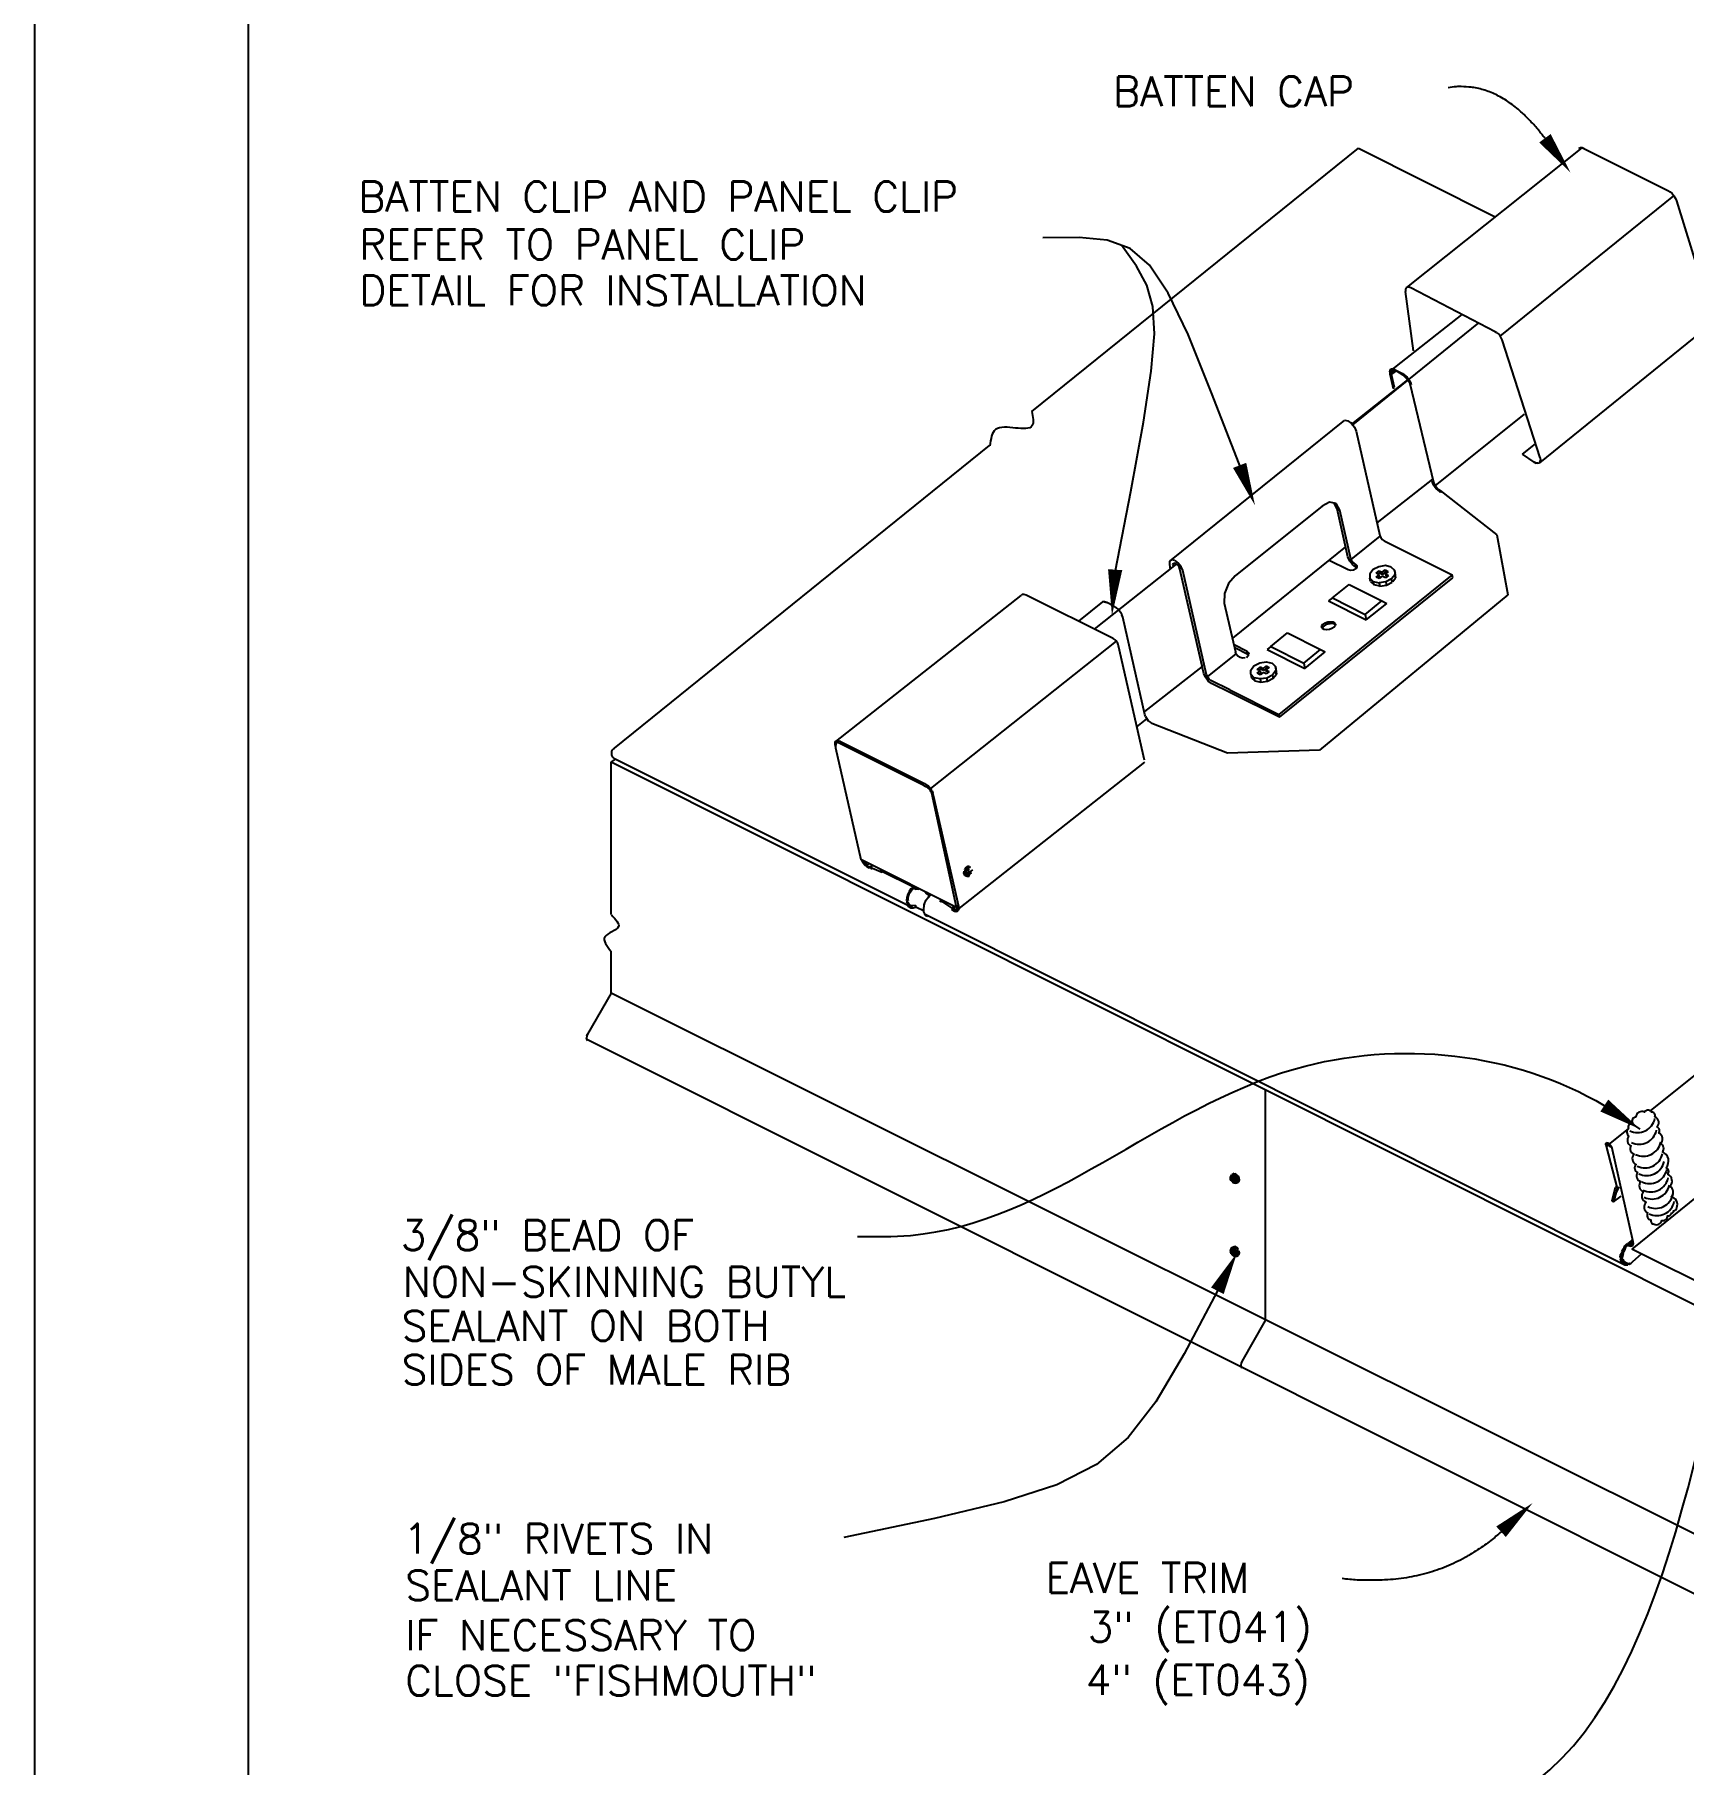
# Model space of a CAD drawing. Extents: x 100.6 to 109.1, y -14.4 to -3.4.
# Drawn here: x 100.551 to 104.894, y -11.983 to -7.43 of the extents above; entities that cross this region are included whole.
import ezdxf

# ---------------------------------------------------------------- set-up
doc = ezdxf.new("R2010")
doc.units = 0
doc.header["$LTSCALE"] = 0.5
doc.header["$MEASUREMENT"] = 0
for name, color, linetype in [('BORDER', 9, 'CONTINUOUS'), ('DIM', 4, 'CONTINUOUS'), ('DWG', 2, 'CONTINUOUS'), ('PEN2', 7, 'CONTINUOUS')]:
    doc.layers.add(name, color=color, linetype=linetype)
doc.styles.get("Standard").update_dxf_attribs({"font": 'romans.shx'})

msp = doc.modelspace()

# ---------------------------------------------------------------- linework, layer by layer
at = {"layer": 'BORDER'}
for p, q in [((100.5513, -3.4086), (100.5513, -14.4086)), ((101.1138, -3.8461), (101.1138, -13.9711))]:
    msp.add_line(p, q, dxfattribs=at)
at = {"layer": 'DIM', "color": 5}
for points, format in [([(104.5294, -7.7025, 0.012316), (104.5112, -7.6791, 0.021467), (104.4999, -7.6664, 0.002191), (104.4745, -7.6403, 0.012304), (104.4698, -7.6358, 0.015498), (104.4553, -7.6232, 0.0145), (104.439, -7.6108, 0.017759), (104.424, -7.6008, 0.01684), (104.4075, -7.5914, 0.019707), (104.3919, -7.5839, 0.019016), (104.3753, -7.5775, 0.020896), (104.3591, -7.5727, 0.020572), (104.3424, -7.5692, 0.020968), (104.3352, -7.5683, 0.005694), (104.3088, -7.5665, 0.035276), (104.296, -7.5667, 0.020692), (104.2745, -7.5694)], "xyb"), ([(104.5967, -7.7926, 0, 0.0375, 0), (104.5294, -7.7025, 0.0375, 0.0375, 0)], "xyseb"), ([(103.7656, -8.6686, 0, 0.0375, 0), (103.7253, -8.5636, 0.0375, 0.0375, 0)], "xyseb"), ([(103.3889, -8.9597, 0, 0.0375, 0), (103.3974, -8.8382, 0.0375, 0.0375, 0)], "xyseb"), ([(104.7797, -10.3109, 0, 0.0375, 0), (104.6858, -10.2489, 0.0375, 0.0375, 0)], "xyseb"), ([(103.7184, -10.6367, 0, 0.0375, 0), (103.6666, -10.7366, 0.0375, 0.0375, 0)], "xyseb"), ([(104.497, -11.2952, 0, 0.0375, 0), (104.4138, -11.3709, 0.0375, 0.0375, 0)], "xyseb"), ([(104.4138, -11.3709, -0.01402), (104.3868, -11.3942, -0.024948), (104.3706, -11.4062, -0.002784), (104.3325, -11.4311, -0.014114), (104.3248, -11.4358, -0.014531), (104.301, -11.4484, -0.014488), (104.2764, -11.4597, -0.014349), (104.2511, -11.4696, -0.014475), (104.2255, -11.478, -0.013802), (104.1986, -11.4851, -0.014079), (104.1719, -11.4906, -0.012967), (104.1435, -11.4948, -0.013363), (104.1157, -11.4975, -0.011951), (104.1071, -11.4979, -0.002048), (104.0569, -11.4988, -0.021234), (104.0348, -11.4981, -0.011905), (103.9956, -11.4944)], "xyb")]:
    msp.add_lwpolyline(points, format=format, dxfattribs=at)
for points in [[(103.7298, -8.5758), (103.6516, -8.3723), (103.5893, -8.2195), (103.5368, -8.1101), (103.488, -8.037), (103.4367, -7.9931), (103.3768, -7.9711), (103.3023, -7.964), (103.2069, -7.9645)], [(103.3926, -8.8719), (103.4387, -8.6323), (103.472, -8.4502), (103.4925, -8.3153), (103.5007, -8.2171), (103.4967, -8.1453), (103.4808, -8.0894), (103.4533, -8.0391), (103.4144, -7.9838)], [(103.6666, -10.7366), (103.5794, -10.9022), (103.505, -11.0285), (103.4319, -11.1231), (103.3486, -11.1935), (103.2435, -11.2474), (103.1052, -11.2924), (102.922, -11.3361), (102.6825, -11.3862)]]:
    msp.add_lwpolyline(points, dxfattribs=at)
for points in [[(102.719, -10.5937), (102.8582, -10.5906), (103.8724, -10.1519), (104.6858, -10.2489), (104.7797, -10.3109)], [(104.0918, -12.1326), (104.2245, -12.1326), (105.0203, -10.766)]]:
    msp.add_spline(points, degree=3, dxfattribs=at)
at = {"layer": 'DWG'}
for p, q in [((103.1782, -8.4219), (104.0384, -7.7287)), ((104.0384, -7.7287), (104.3968, -7.9084)), ((104.1655, -8.0956), (104.6272, -7.7275)), ((104.6317, -7.7293), (104.8531, -7.84)), ((104.4113, -8.2234), (104.8693, -7.8544)), ((104.8531, -7.84), (104.8594, -7.8436)), ((104.8594, -7.8436), (104.8648, -7.8481)), ((104.8648, -7.8481), (104.8693, -7.8544)), ((104.8693, -7.8544), (104.8729, -7.8607)), ((104.8729, -7.8607), (104.8756, -7.867)), ((104.8729, -7.8607), (104.8756, -7.867)), ((104.8756, -7.867), (104.9719, -8.1766)), ((104.1637, -8.0965), (104.1619, -8.1001)), ((104.1619, -8.1001), (104.1619, -8.1055)), ((104.1835, -8.2621), (104.1619, -8.1055)), ((104.1673, -8.0947), (104.1637, -8.0965)), ((104.1709, -8.0947), (104.1673, -8.0947)), ((104.1763, -8.0965), (104.1709, -8.0947)), ((104.3986, -8.2117), (104.1763, -8.0965)), ((104.3545, -8.1888), (104.0226, -8.457)), ((104.3109, -8.1662), (104.1207, -8.3158)), ((104.9728, -8.1865), (104.5147, -8.5573)), ((104.4031, -8.2144), (104.3986, -8.2117)), ((104.4031, -8.2144), (104.4076, -8.218)), ((104.4112, -8.2225), (104.4076, -8.218)), ((104.4166, -8.2333), (104.4112, -8.2225)), ((104.5165, -8.5438), (104.4166, -8.2333)), ((104.1277, -8.3107), (104.1205, -8.317)), ((104.1205, -8.317), (104.1214, -8.3125)), ((104.1205, -8.3224), (104.134, -8.3125)), ((104.1214, -8.3125), (104.1205, -8.317)), ((104.1205, -8.317), (104.1205, -8.3224)), ((104.1205, -8.3224), (104.1295, -8.3611)), ((104.1214, -8.3125), (104.1241, -8.3107)), ((104.125, -8.3107), (104.1214, -8.3125)), ((104.1313, -8.3125), (104.1241, -8.3197)), ((104.1241, -8.3197), (104.1277, -8.3143)), ((104.1241, -8.3197), (104.125, -8.317)), ((104.125, -8.317), (104.1241, -8.3197)), ((104.125, -8.3242), (104.1241, -8.3197)), ((104.1295, -8.3098), (104.125, -8.3107)), ((104.125, -8.317), (104.1277, -8.3143)), ((104.125, -8.3242), (104.1349, -8.317)), ((104.1331, -8.3584), (104.125, -8.3242)), ((104.1295, -8.3098), (104.1277, -8.3143)), ((104.1277, -8.3143), (104.1277, -8.3107)), ((104.1277, -8.3143), (104.1349, -8.3125)), ((104.1313, -8.3143), (104.1277, -8.3143)), ((104.1277, -8.3143), (104.1376, -8.3152)), ((104.1556, -8.326), (104.1295, -8.3098)), ((104.134, -8.3125), (104.1313, -8.3125)), ((104.1358, -8.3161), (104.1313, -8.3143)), ((104.1349, -8.3125), (104.1547, -8.3215)), ((104.1376, -8.3152), (104.1358, -8.3161)), ((104.1547, -8.3215), (104.1664, -8.3314)), ((104.1727, -8.3431), (104.1556, -8.326)), ((104.1601, -8.3287), (104.1556, -8.326)), ((104.1601, -8.3287), (104.1601, -8.326)), ((104.1646, -8.3332), (104.1601, -8.3287)), ((104.1718, -8.344), (104.1646, -8.3332)), ((104.1664, -8.3314), (104.1754, -8.344)), ((104.0209, -8.4551), (104.1679, -8.3382)), ((104.1295, -8.3611), (104.1331, -8.3584)), ((104.17, -8.3377), (104.1682, -8.3386)), ((104.1682, -8.3386), (104.1718, -8.344)), ((104.1709, -8.3377), (104.17, -8.3377)), ((104.1718, -8.344), (104.1736, -8.3485)), ((104.1754, -8.344), (104.1727, -8.3431)), ((104.1736, -8.3485), (104.1754, -8.3476)), ((104.1736, -8.3485), (104.2357, -8.6077)), ((104.1754, -8.344), (104.1772, -8.3503)), ((103.5418, -8.8156), (104.0028, -8.4443)), ((104.0026, -8.4448), (104.0107, -8.4466)), ((104.0107, -8.4466), (104.0197, -8.4538)), ((104.0215, -8.4538), (104.0188, -8.4511)), ((104.0197, -8.4538), (104.0278, -8.4628)), ((104.0278, -8.4628), (104.0323, -8.4736)), ((104.2402, -8.6176), (104.476, -8.4286)), ((102.0789, -9.3078), (103.0669, -8.5116)), ((104.0323, -8.4736), (104.0944, -8.7481)), ((104.4706, -8.5339), (104.5046, -8.5068)), ((104.5012, -8.5555), (104.4706, -8.5339)), ((104.5066, -8.5582), (104.5012, -8.5555)), ((104.5012, -8.5555), (104.5066, -8.5582)), ((104.5111, -8.5582), (104.5066, -8.5582)), ((104.5111, -8.5582), (104.5147, -8.5573)), ((104.5147, -8.5573), (104.5165, -8.5537)), ((104.5165, -8.5438), (104.5174, -8.5492)), ((104.5165, -8.5537), (104.5174, -8.5492)), ((104.0872, -8.7148), (104.2339, -8.6003)), ((104.2321, -8.605), (104.2339, -8.6122)), ((104.2339, -8.6122), (104.2321, -8.605)), ((104.2321, -8.605), (104.2357, -8.6113)), ((104.2357, -8.6113), (104.2339, -8.6122)), ((104.2339, -8.6122), (104.2429, -8.6248)), ((104.2357, -8.6077), (104.2375, -8.6122)), ((104.2375, -8.6122), (104.2402, -8.6176)), ((104.2393, -8.6176), (104.2384, -8.6185)), ((104.2402, -8.6176), (104.2393, -8.6176)), ((104.2447, -8.623), (104.2402, -8.6176)), ((104.2429, -8.6248), (104.2447, -8.623)), ((104.2492, -8.6302), (104.2429, -8.6248)), ((104.2429, -8.6248), (104.2555, -8.6338)), ((104.2447, -8.623), (104.2492, -8.6275)), ((104.2492, -8.6275), (104.2537, -8.6302)), ((104.2546, -8.6347), (104.2492, -8.6302)), ((104.2537, -8.6302), (104.4031, -8.7463)), ((104.2555, -8.6338), (104.2546, -8.6347)), ((103.9423, -8.6707), (103.7137, -8.8543)), ((103.9621, -8.6608), (103.9423, -8.6707)), ((103.9792, -8.6644), (103.9621, -8.6608)), ((103.9819, -8.6779), (103.9741, -8.6633)), ((103.9891, -8.6815), (103.9792, -8.6644)), ((103.9819, -8.6779), (103.9891, -8.6815)), ((104.0107, -8.8048), (103.9819, -8.6779)), ((104.0179, -8.8093), (103.9891, -8.6815)), ((103.7074, -9.0181), (104.0047, -8.7785)), ((104.0188, -8.8111), (104.0953, -8.7499)), ((104.0944, -8.7481), (104.0971, -8.7535)), ((104.0971, -8.7535), (104.1007, -8.7589)), ((104.1007, -8.7589), (104.1061, -8.7625)), ((104.1061, -8.7625), (104.2852, -8.8516)), ((104.4031, -8.7463), (104.4314, -8.9047)), ((103.3434, -8.9951), (103.5593, -8.8237)), ((103.5472, -8.812), (103.5418, -8.8156)), ((103.5418, -8.821), (103.5418, -8.8156)), ((103.5427, -8.8345), (103.5418, -8.821)), ((103.5544, -8.8138), (103.5472, -8.812)), ((103.549, -8.8255), (103.5499, -8.8228)), ((103.5499, -8.8228), (103.549, -8.8255)), ((103.549, -8.8255), (103.5499, -8.8291)), ((103.5499, -8.8228), (103.5526, -8.821)), ((103.5571, -8.8219), (103.5526, -8.821)), ((103.5544, -8.8138), (103.5634, -8.821)), ((103.5616, -8.8255), (103.5571, -8.8219)), ((103.5661, -8.8309), (103.5616, -8.8255)), ((103.5715, -8.8309), (103.5634, -8.821)), ((103.5679, -8.8372), (103.5661, -8.8309)), ((103.576, -8.8408), (103.5715, -8.8309)), ((104.0116, -8.839), (103.9611, -8.8137)), ((104.0152, -8.8156), (104.0107, -8.8048)), ((104.0152, -8.8156), (104.0206, -8.8147)), ((104.0224, -8.8246), (104.0152, -8.8156)), ((104.0206, -8.8147), (104.0179, -8.8093)), ((104.0206, -8.8147), (104.0251, -8.8201)), ((104.0314, -8.8318), (104.0224, -8.8246)), ((104.0251, -8.8201), (104.0296, -8.8237)), ((104.0296, -8.8237), (104.0305, -8.8237)), ((104.0323, -8.8318), (104.0305, -8.8237)), ((104.0305, -8.8237), (104.0341, -8.8273)), ((104.0305, -8.8237), (104.0341, -8.8273)), ((104.0341, -8.8318), (104.0314, -8.8363)), ((104.0314, -8.8318), (104.0314, -8.8318)), ((104.0323, -8.8318), (104.0314, -8.8318)), ((104.0323, -8.8318), (104.0323, -8.8318)), ((104.0341, -8.8273), (104.0341, -8.8318)), ((106.604, -8.8161), (104.807, -10.2629)), ((103.6264, -9.0919), (103.5679, -8.8372)), ((103.6381, -9.1153), (103.576, -8.8408)), ((103.6957, -8.875), (103.6858, -8.9011)), ((103.7137, -8.8543), (103.6957, -8.875)), ((104.2852, -8.8516), (103.8289, -9.2197)), ((103.8307, -9.2269), (104.287, -8.8597)), ((103.9695, -8.9124), (104.0134, -8.8769)), ((104.0179, -8.8408), (104.0116, -8.839)), ((104.0134, -8.8769), (104.1001, -8.9205)), ((104.0251, -8.8399), (104.0179, -8.8408)), ((104.0314, -8.8363), (104.0251, -8.8399)), ((104.287, -8.8597), (104.2852, -8.8516)), ((102.6615, -9.2904), (103.1496, -8.9059)), ((103.1523, -8.9032), (103.1496, -8.9059)), ((103.1568, -8.9032), (103.1523, -8.9032)), ((103.1631, -8.905), (103.1568, -8.9032)), ((103.1631, -8.905), (103.1568, -8.9032)), ((103.3919, -9.0194), (103.1631, -8.905)), ((103.3645, -8.9227), (103.3009, -8.9739)), ((103.3618, -8.9254), (103.3645, -8.9227)), ((103.369, -8.9227), (103.3645, -8.9227)), ((103.3753, -8.9245), (103.369, -8.9227)), ((103.369, -8.9227), (103.3753, -8.9245)), ((103.3942, -8.9344), (103.3753, -8.9245)), ((103.6858, -8.9011), (103.6849, -8.9263)), ((104.4314, -8.9047), (103.936, -9.3133)), ((103.9695, -8.9124), (103.9595, -8.9205)), ((103.9595, -8.9205), (104.0589, -8.9705)), ((103.9695, -8.9124), (104.056, -8.9559)), ((104.056, -8.9559), (104.0999, -8.9204)), ((104.1001, -8.9205), (104.1128, -8.9269)), ((103.3942, -8.9344), (103.4005, -8.938)), ((103.4059, -8.9434), (103.4005, -8.938)), ((103.4059, -8.9434), (103.4113, -8.9497)), ((103.4104, -8.9461), (103.4059, -8.9434)), ((103.4113, -8.9497), (103.4149, -8.9569)), ((103.4176, -8.9632), (103.4149, -8.9569)), ((103.4752, -9.2197), (103.4176, -8.9632)), ((103.6849, -8.9263), (103.7146, -9.0541)), ((104.056, -8.9559), (104.0589, -8.9705)), ((104.0589, -8.9705), (104.1128, -8.9269)), ((103.8075, -9.0404), (103.8514, -9.0049)), ((103.8514, -9.0049), (103.938, -9.0485)), ((103.4005, -9.026), (102.9111, -9.4139)), ((103.4745, -9.3397), (103.4061, -9.0384)), ((103.6408, -9.1207), (103.7164, -9.0595)), ((103.7452, -9.0532), (103.711, -9.0361)), ((103.747, -9.0613), (103.7128, -9.0442)), ((103.7164, -9.0595), (103.7146, -9.0541)), ((103.7164, -9.0595), (103.7209, -9.0649)), ((103.7431, -9.0695), (103.7497, -9.0613)), ((103.7452, -9.0532), (103.7488, -9.0568)), ((103.747, -9.0613), (103.7452, -9.0532)), ((103.7488, -9.0568), (103.7452, -9.0532)), ((103.7479, -9.0622), (103.747, -9.0613)), ((103.747, -9.0613), (103.7479, -9.0622)), ((103.7488, -9.0568), (103.7497, -9.0595)), ((103.7497, -9.0613), (103.7488, -9.0568)), ((103.8075, -9.0403), (103.7975, -9.0484)), ((103.7975, -9.0484), (103.8969, -9.0984)), ((103.8075, -9.0403), (103.894, -9.0839)), ((103.894, -9.0839), (103.9379, -9.0484)), ((103.8969, -9.0984), (103.9507, -9.0549)), ((103.938, -9.0485), (103.9507, -9.0549)), ((103.6264, -9.0928), (103.4743, -9.2116)), ((103.6246, -9.0874), (103.6264, -9.0928)), ((103.6264, -9.0937), (103.6264, -9.0919)), ((103.6309, -9.1117), (103.6264, -9.0937)), ((103.7209, -9.0649), (103.7263, -9.0685)), ((103.7263, -9.0685), (103.7263, -9.0685)), ((103.7263, -9.0685), (103.7326, -9.0703)), ((103.7326, -9.0703), (103.7398, -9.0694)), ((103.894, -9.0839), (103.8969, -9.0984)), ((106.6724, -9.0807), (104.7582, -10.6266)), ((103.6354, -9.1216), (103.6309, -9.1117)), ((103.6354, -9.1216), (103.6381, -9.1153)), ((103.6408, -9.1207), (103.6354, -9.1216)), ((103.6426, -9.1315), (103.6354, -9.1216)), ((103.6381, -9.1153), (103.6408, -9.1207)), ((103.6453, -9.1261), (103.6408, -9.1207)), ((103.6516, -9.1378), (103.6426, -9.1315)), ((103.6498, -9.1297), (103.6453, -9.1261)), ((103.6498, -9.1297), (103.6453, -9.1261)), ((103.6993, -9.1549), (103.6498, -9.1297)), ((103.7011, -9.1621), (103.6516, -9.1378)), ((103.6993, -9.1549), (103.8289, -9.2197)), ((103.8307, -9.2269), (103.7011, -9.1621)), ((103.4545, -9.2515), (103.4806, -9.2305)), ((103.477, -9.2251), (103.4752, -9.2197)), ((103.477, -9.2251), (103.4842, -9.2359)), ((103.4806, -9.2305), (103.4842, -9.2359)), ((103.4842, -9.2359), (103.4896, -9.2395)), ((103.4896, -9.2395), (103.4941, -9.2431)), ((103.693, -9.3214), (103.4941, -9.2431)), ((103.8289, -9.2197), (103.8307, -9.2269)), ((103.8289, -9.2197), (103.8307, -9.2269)), ((102.6607, -9.3075), (102.7273, -9.6009)), ((102.8935, -9.4062), (102.6721, -9.2955)), ((102.6742, -9.2904), (102.8956, -9.4011)), ((103.936, -9.3133), (103.693, -9.3214)), ((102.0703, -9.3446), (102.0815, -9.337)), ((102.0703, -9.7464), (102.0703, -9.3446)), ((105.2011, -10.913), (102.0703, -9.3446)), ((102.0784, -9.3354), (102.865, -9.7287)), ((103.4745, -9.3451), (102.9856, -9.7305)), ((102.9138, -9.4257), (102.9784, -9.726)), ((102.919, -9.4326), (102.9172, -9.4254)), ((102.9856, -9.7251), (102.919, -9.4326)), ((102.7273, -9.6009), (102.7291, -9.6027)), ((102.9882, -9.7318), (102.7273, -9.6009)), ((102.7291, -9.6027), (102.7327, -9.609)), ((102.7291, -9.6027), (102.7291, -9.6027)), ((102.7327, -9.609), (102.7372, -9.6072)), ((102.7327, -9.609), (102.7354, -9.6081)), ((102.7354, -9.6081), (102.7336, -9.6045)), ((102.7372, -9.6072), (102.7354, -9.6081)), ((102.7354, -9.6081), (102.739, -9.6126)), ((102.7372, -9.6153), (102.7327, -9.609)), ((102.739, -9.6126), (102.7372, -9.6153)), ((102.739, -9.6144), (102.7372, -9.6153)), ((102.7372, -9.6153), (102.748, -9.6207)), ((102.7426, -9.6099), (102.739, -9.6126)), ((102.739, -9.6126), (102.7426, -9.6099)), ((102.739, -9.6126), (102.7435, -9.6171)), ((102.7444, -9.6189), (102.7426, -9.6198)), ((102.7426, -9.6198), (102.7489, -9.6243)), ((102.7435, -9.6171), (102.7489, -9.6126)), ((102.748, -9.6207), (102.7435, -9.6171)), ((102.7435, -9.6171), (102.7444, -9.6189)), ((102.748, -9.6207), (102.7579, -9.618)), ((102.7525, -9.6225), (102.748, -9.6207)), ((102.7489, -9.6243), (102.7507, -9.6225)), ((102.7813, -9.6342), (102.7525, -9.6225)), ((102.7543, -9.627), (102.757, -9.6243)), ((102.7795, -9.6297), (102.7804, -9.6288)), ((102.7795, -9.6297), (102.7813, -9.6342)), ((102.7804, -9.6288), (102.7849, -9.6324)), ((102.7813, -9.6342), (102.7858, -9.6315)), ((102.7849, -9.6324), (102.8659, -9.6729)), ((102.8515, -9.6927), (102.8488, -9.7008)), ((102.8497, -9.7053), (102.8533, -9.6981)), ((102.8551, -9.6855), (102.8515, -9.6927)), ((102.8515, -9.7062), (102.8533, -9.6981)), ((102.8533, -9.6981), (102.856, -9.69)), ((102.8596, -9.6783), (102.8551, -9.6855)), ((102.856, -9.69), (102.8614, -9.6828)), ((102.8587, -9.681), (102.8614, -9.6828)), ((102.8659, -9.6729), (102.8596, -9.6783)), ((102.8614, -9.6828), (102.8668, -9.6765)), ((102.8668, -9.6738), (102.8641, -9.6756)), ((102.8641, -9.6756), (102.8731, -9.6792)), ((102.8659, -9.6738), (102.8668, -9.6738)), ((102.8668, -9.6765), (102.8659, -9.6738)), ((102.8668, -9.6738), (102.8722, -9.6738)), ((102.8668, -9.6738), (102.8668, -9.6738)), ((102.8713, -9.6747), (102.8668, -9.6738)), ((102.8668, -9.6765), (102.8677, -9.6774)), ((102.8677, -9.6774), (102.8704, -9.6756)), ((102.8704, -9.6756), (102.8713, -9.6747)), ((102.8749, -9.6747), (102.8713, -9.6747)), ((102.8713, -9.6747), (102.8749, -9.6747)), ((102.8731, -9.6792), (102.8767, -9.6765)), ((102.8776, -9.6792), (102.8731, -9.6792)), ((102.8767, -9.6765), (102.8776, -9.6792)), ((102.8794, -9.6783), (102.8776, -9.6792)), ((102.8776, -9.6792), (102.8794, -9.6783)), ((102.8974, -9.6864), (102.9001, -9.6909)), ((102.9019, -9.6882), (102.9001, -9.6909)), ((102.9001, -9.6909), (102.9064, -9.6963)), ((102.9001, -9.6909), (102.9127, -9.6945)), ((102.9073, -9.6972), (102.9019, -9.6882)), ((102.9046, -9.7008), (102.91, -9.6954)), ((102.9064, -9.6963), (102.9046, -9.7008)), ((102.9064, -9.6927), (102.9073, -9.6918)), ((102.9109, -9.6954), (102.9064, -9.6927)), ((102.9073, -9.6945), (102.9064, -9.6963)), ((102.9073, -9.6918), (102.9073, -9.6972)), ((102.91, -9.6954), (102.9073, -9.6945)), ((102.9127, -9.6945), (102.9109, -9.6954)), ((102.8488, -9.7008), (102.8479, -9.7089)), ((102.8479, -9.7089), (102.8497, -9.7053)), ((102.8488, -9.7161), (102.8515, -9.7062)), ((102.8524, -9.7134), (102.8488, -9.7161)), ((102.8488, -9.7161), (102.8506, -9.7215)), ((102.8506, -9.7215), (102.8542, -9.726)), ((102.8533, -9.7098), (102.8524, -9.7062)), ((102.8551, -9.7188), (102.8524, -9.7134)), ((102.8542, -9.726), (102.8551, -9.726)), ((102.8551, -9.7188), (102.8587, -9.7224)), ((102.8587, -9.7224), (102.8551, -9.7188)), ((102.8551, -9.726), (102.8596, -9.7287)), ((102.8641, -9.7233), (102.8587, -9.7224)), ((102.8596, -9.7287), (102.865, -9.7287)), ((102.8704, -9.7224), (102.8641, -9.7233)), ((102.865, -9.7287), (102.8713, -9.7269)), ((102.874, -9.7251), (102.8704, -9.7224)), ((102.8713, -9.7269), (102.874, -9.7251)), ((102.8724, -9.7259), (102.8945, -9.7364)), ((102.8938, -9.7233), (102.8929, -9.7314)), ((102.8929, -9.7314), (102.8929, -9.7386)), ((102.8929, -9.7386), (102.8956, -9.744)), ((102.8956, -9.7152), (102.8938, -9.7233)), ((102.8956, -9.7152), (102.8938, -9.7206)), ((102.8992, -9.708), (102.8956, -9.7152)), ((102.8956, -9.744), (102.8992, -9.7485)), ((102.8956, -9.744), (104.7397, -10.6683)), ((102.8974, -9.7107), (102.8992, -9.708)), ((102.8992, -9.708), (102.9046, -9.7008)), ((102.9388, -9.708), (102.937, -9.7089)), ((102.937, -9.7089), (102.9388, -9.708)), ((102.937, -9.7089), (102.9676, -9.7296)), ((102.937, -9.7125), (102.937, -9.7089)), ((102.9388, -9.7116), (102.937, -9.7125)), ((102.937, -9.7125), (102.9388, -9.7116)), ((102.9676, -9.7296), (102.973, -9.7251)), ((102.9676, -9.7296), (102.9721, -9.7323)), ((102.9676, -9.7332), (102.9685, -9.7323)), ((102.973, -9.7368), (102.9676, -9.7332)), ((102.9676, -9.7332), (102.973, -9.7368)), ((102.973, -9.7251), (102.9721, -9.7323)), ((102.9721, -9.7323), (102.9775, -9.7377)), ((102.9757, -9.7341), (102.973, -9.7368)), ((102.973, -9.7368), (102.9784, -9.7377)), ((102.9757, -9.7332), (102.9757, -9.7341)), ((102.9793, -9.7332), (102.9757, -9.7332)), ((102.9775, -9.7377), (102.9847, -9.7323)), ((102.982, -9.7368), (102.9775, -9.7377)), ((102.9775, -9.7377), (102.982, -9.7368)), ((102.9784, -9.726), (102.982, -9.7233)), ((102.9793, -9.7332), (102.9847, -9.7287)), ((102.9811, -9.7305), (102.9793, -9.7332)), ((102.982, -9.7278), (102.9811, -9.7305)), ((102.9847, -9.7323), (102.9811, -9.7305)), ((102.9838, -9.7224), (102.982, -9.7233)), ((102.982, -9.7233), (102.9838, -9.7224)), ((102.982, -9.7233), (102.982, -9.7278)), ((102.982, -9.7278), (102.9847, -9.726)), ((102.982, -9.7368), (102.9847, -9.735)), ((102.9847, -9.726), (102.9856, -9.7251)), ((102.9847, -9.735), (102.9856, -9.7305)), ((102.9856, -9.7305), (102.9856, -9.7251)), ((102.8992, -9.7485), (102.9037, -9.7503)), ((102.0703, -9.9532), (102.0703, -9.8437)), ((102.0703, -9.9532), (102.0073, -10.0612)), ((105.9992, -11.9136), (102.0703, -9.9532)), ((102.0073, -10.0612), (102.0055, -10.0657)), ((102.0055, -10.0657), (102.0073, -10.0612)), ((102.0055, -10.0657), (102.0046, -10.0711)), ((102.0046, -10.0711), (102.0055, -10.0747)), ((102.0055, -10.0747), (102.0046, -10.0711)), ((102.0055, -10.0747), (102.0073, -10.0774)), ((105.1411, -11.6443), (102.0055, -10.0747)), ((103.7929, -10.2075), (103.7929, -10.8145)), ((104.7495, -10.3092), (104.6912, -10.3562)), ((104.6911, -10.3479), (104.6902, -10.3524)), ((104.6902, -10.3497), (104.6911, -10.3479)), ((104.6947, -10.3488), (104.6902, -10.3524)), ((104.6902, -10.3524), (104.6902, -10.3497)), ((104.7028, -10.3578), (104.6902, -10.3497)), ((104.6902, -10.3524), (104.7199, -10.4676)), ((104.6911, -10.3479), (104.6929, -10.347)), ((104.6956, -10.3479), (104.6929, -10.347)), ((104.6929, -10.347), (104.6956, -10.3479)), ((104.6938, -10.3542), (104.6983, -10.3515)), ((104.6938, -10.3524), (104.6938, -10.3542)), ((104.6947, -10.3515), (104.6947, -10.3488)), ((104.6965, -10.3524), (104.6947, -10.3515)), ((104.6956, -10.3479), (104.6992, -10.3506)), ((104.6992, -10.3542), (104.6965, -10.3524)), ((104.6983, -10.3515), (104.6992, -10.3506)), ((104.6992, -10.3506), (104.6992, -10.3542)), ((104.6992, -10.3506), (104.7019, -10.3533)), ((104.7019, -10.3533), (104.701, -10.356)), ((104.701, -10.356), (104.7019, -10.3587)), ((104.7019, -10.3533), (104.7046, -10.3569)), ((104.7019, -10.3587), (104.7028, -10.3578)), ((104.7046, -10.3569), (104.7613, -10.6071)), ((104.7244, -10.4631), (104.7064, -10.5)), ((104.7064, -10.5), (104.7154, -10.464)), ((104.7199, -10.4676), (104.71, -10.5027)), ((104.7154, -10.464), (104.7172, -10.4631)), ((104.71, -10.5027), (104.7064, -10.5)), ((104.7064, -10.5), (104.71, -10.5027)), ((104.71, -10.5027), (104.7298, -10.4874)), ((104.7406, -10.6224), (104.7577, -10.6098)), ((104.7568, -10.6053), (104.7469, -10.6134)), ((104.7487, -10.6125), (104.7568, -10.6062)), ((104.7604, -10.608), (104.7532, -10.6143)), ((104.7604, -10.6098), (104.755, -10.6143)), ((104.7559, -10.6134), (104.7604, -10.6098)), ((104.7577, -10.6053), (104.7568, -10.6053)), ((104.7568, -10.6062), (104.7577, -10.6053)), ((104.7586, -10.6098), (104.7568, -10.6125)), ((104.7568, -10.6125), (104.7604, -10.6098)), ((104.7577, -10.6053), (104.7595, -10.6044)), ((104.7595, -10.6044), (104.7577, -10.6053)), ((104.7604, -10.608), (104.7577, -10.6053)), ((104.7577, -10.6053), (104.7613, -10.6071)), ((104.7586, -10.6098), (104.7577, -10.6053)), ((104.7577, -10.6053), (104.7577, -10.6107)), ((104.7577, -10.6098), (104.7586, -10.6098)), ((104.7604, -10.6098), (104.7586, -10.6098)), ((104.7613, -10.6071), (104.7604, -10.608)), ((104.7604, -10.6098), (104.7604, -10.608)), ((104.7604, -10.617), (104.7604, -10.6098)), ((104.7613, -10.6071), (104.7622, -10.6125)), ((104.7622, -10.6125), (104.7613, -10.6071)), ((104.7613, -10.6071), (104.7622, -10.6125)), ((104.728, -10.6485), (104.7289, -10.6413)), ((104.7289, -10.6413), (104.7361, -10.6296)), ((104.7289, -10.6413), (104.7289, -10.644)), ((104.7289, -10.644), (104.7316, -10.6458)), ((104.7289, -10.6557), (104.7316, -10.6458)), ((104.7325, -10.653), (104.7289, -10.6557)), ((104.7289, -10.6557), (104.7307, -10.662)), ((104.7298, -10.6575), (104.7289, -10.6557)), ((104.7298, -10.6557), (104.7343, -10.6584)), ((104.7307, -10.6485), (104.7316, -10.6413)), ((104.7316, -10.6512), (104.7307, -10.6485)), ((104.7352, -10.6251), (104.7316, -10.6332)), ((104.7316, -10.6332), (104.7343, -10.6287)), ((104.7388, -10.6296), (104.7316, -10.6413)), ((104.7334, -10.6377), (104.7316, -10.6368)), ((104.7316, -10.6458), (104.7334, -10.6377)), ((104.7343, -10.6458), (104.7316, -10.644)), ((104.7316, -10.6557), (104.7343, -10.6458)), ((104.7334, -10.662), (104.7316, -10.6557)), ((104.7343, -10.6584), (104.7325, -10.653)), ((104.7325, -10.6557), (104.7424, -10.6683)), ((104.7343, -10.6332), (104.7379, -10.6251)), ((104.7343, -10.6458), (104.7361, -10.6377)), ((104.737, -10.6584), (104.7352, -10.653)), ((104.7361, -10.6296), (104.7397, -10.6179)), ((104.7379, -10.6251), (104.737, -10.6287)), ((104.7424, -10.6179), (104.7388, -10.6296)), ((104.7397, -10.6179), (104.746, -10.6125)), ((104.7613, -10.6125), (104.7424, -10.6179)), ((104.7469, -10.617), (104.7442, -10.6152)), ((104.746, -10.6125), (104.7469, -10.617)), ((104.7469, -10.6134), (104.7514, -10.6152)), ((104.755, -10.6143), (104.7469, -10.6134)), ((104.7469, -10.6152), (104.7496, -10.617)), ((104.7478, -10.617), (104.7496, -10.6161)), ((104.7532, -10.6188), (104.7478, -10.617)), ((104.7487, -10.6125), (104.7496, -10.617)), ((104.7496, -10.617), (104.7487, -10.6125)), ((104.7541, -10.6188), (104.7487, -10.6125)), ((104.7496, -10.617), (104.7604, -10.6161)), ((104.7514, -10.6152), (104.755, -10.6143)), ((104.7532, -10.6188), (104.7613, -10.6125)), ((104.7532, -10.6143), (104.7559, -10.6134)), ((104.7577, -10.6188), (104.7532, -10.6188)), ((104.7532, -10.6665), (104.7838, -10.6395)), ((104.7541, -10.6188), (104.7577, -10.6179)), ((104.7568, -10.6125), (104.755, -10.6143)), ((104.755, -10.6143), (104.7595, -10.617)), ((104.7577, -10.6107), (104.7559, -10.6134)), ((104.7559, -10.6134), (104.7622, -10.6125)), ((104.7595, -10.617), (104.7568, -10.6125)), ((104.7604, -10.617), (104.7577, -10.6188)), ((104.7577, -10.6188), (104.7604, -10.617)), ((105.1099, -10.8028), (104.7582, -10.6266)), ((104.7622, -10.6125), (104.7604, -10.617)), ((104.7604, -10.6161), (104.7613, -10.6125)), ((104.7622, -10.6125), (104.7604, -10.6161)), ((104.7505, -10.6665), (104.7298, -10.6575)), ((104.7316, -10.6611), (104.7307, -10.662)), ((104.7307, -10.662), (104.7343, -10.6656)), ((104.7451, -10.6683), (104.7316, -10.6611)), ((104.7343, -10.6611), (104.7334, -10.662)), ((104.7334, -10.662), (104.737, -10.6656)), ((104.7388, -10.662), (104.7343, -10.6584)), ((104.7478, -10.6683), (104.7343, -10.6611)), ((104.7343, -10.6656), (104.7397, -10.6683)), ((104.7352, -10.6656), (104.7388, -10.662)), ((104.7397, -10.6683), (104.7352, -10.6656)), ((104.737, -10.6656), (104.737, -10.6584)), ((104.737, -10.6584), (104.7415, -10.662)), ((104.7388, -10.662), (104.7442, -10.6638)), ((104.7397, -10.6683), (104.7451, -10.6683)), ((104.7415, -10.662), (104.7469, -10.6638)), ((104.7424, -10.6683), (104.7478, -10.6683)), ((104.7442, -10.6638), (104.7505, -10.6665)), ((104.7469, -10.6638), (104.7532, -10.6665)), ((104.7496, -10.662), (104.7496, -10.662)), ((104.7541, -10.6647), (104.7505, -10.6665)), ((104.7505, -10.6665), (104.7541, -10.6647)), ((104.7523, -10.662), (104.7523, -10.662)), ((104.7568, -10.6647), (104.7532, -10.6665)), ((103.7929, -10.8145), (103.7308, -10.9225)), ((103.729, -10.927), (103.7281, -10.9324)), ((103.7308, -10.9225), (103.729, -10.927)), ((103.7281, -10.9324), (103.729, -10.9369)), ((103.729, -10.9369), (103.7308, -10.9396))]:
    msp.add_line(p, q, dxfattribs=at)
at = {"layer": 'DWG', "color": 46}
for p, q in [((104.0917, -8.8304), (104.0767, -8.838)), ((104.1094, -8.8276), (104.0917, -8.8304)), ((104.1246, -8.8313), (104.1094, -8.8276)), ((104.1246, -8.8313), (104.1335, -8.8398)), ((104.0767, -8.838), (104.0682, -8.8493)), ((104.0682, -8.8493), (104.0685, -8.8606)), ((104.0703, -8.8695), (104.0685, -8.8606)), ((104.0685, -8.8606), (104.0773, -8.8695)), ((104.0703, -8.8695), (104.0795, -8.878)), ((104.0795, -8.878), (104.0773, -8.8695)), ((104.0773, -8.8695), (104.0926, -8.8728)), ((104.0947, -8.8814), (104.0795, -8.878)), ((104.085, -8.8475), (104.0929, -8.8411)), ((104.0929, -8.8515), (104.085, -8.8475)), ((104.0853, -8.8579), (104.0929, -8.8515)), ((104.0932, -8.8618), (104.0853, -8.8579)), ((104.0901, -8.8496), (104.0941, -8.8466)), ((104.0905, -8.86), (104.0941, -8.8569)), ((104.1103, -8.8704), (104.0926, -8.8728)), ((104.0926, -8.8728), (104.0947, -8.8814)), ((104.0941, -8.8466), (104.0929, -8.8411)), ((104.0929, -8.8411), (104.1008, -8.845)), ((104.0941, -8.8569), (104.0929, -8.8515)), ((104.1011, -8.8554), (104.0932, -8.8618)), ((104.0941, -8.8466), (104.1021, -8.8505)), ((104.0947, -8.8814), (104.1121, -8.8789)), ((104.1008, -8.845), (104.1088, -8.8386)), ((104.1021, -8.8505), (104.1008, -8.845)), ((104.1091, -8.8597), (104.1011, -8.8554)), ((104.1021, -8.8505), (104.11, -8.8444)), ((104.11, -8.8444), (104.1088, -8.8386)), ((104.1088, -8.8386), (104.1167, -8.8429)), ((104.1167, -8.8429), (104.1091, -8.849)), ((104.1091, -8.849), (104.1103, -8.8548)), ((104.1091, -8.849), (104.117, -8.8533)), ((104.117, -8.8533), (104.1091, -8.8597)), ((104.11, -8.8444), (104.1127, -8.846)), ((104.1103, -8.8548), (104.113, -8.8563)), ((104.1253, -8.8624), (104.1103, -8.8704)), ((104.1103, -8.8704), (104.1121, -8.8789)), ((104.1121, -8.8789), (104.1274, -8.871)), ((104.1338, -8.8515), (104.1253, -8.8624)), ((104.1274, -8.871), (104.1253, -8.8624)), ((104.1286, -8.8695), (104.1359, -8.86)), ((104.1356, -8.8487), (104.1335, -8.8398)), ((104.1335, -8.8398), (104.1359, -8.86)), ((104.1359, -8.86), (104.1338, -8.8515)), ((103.7546, -9.1024), (103.7631, -9.0911)), ((103.7549, -9.1137), (103.7546, -9.1024)), ((103.7631, -9.0911), (103.7781, -9.0835)), ((103.7711, -9.1006), (103.779, -9.0942)), ((103.7793, -9.1046), (103.7711, -9.1006)), ((103.7714, -9.111), (103.7793, -9.1046)), ((103.7802, -9.0997), (103.7766, -9.1027)), ((103.7781, -9.0835), (103.7955, -9.0807)), ((103.7802, -9.0997), (103.779, -9.0942)), ((103.779, -9.0942), (103.7873, -9.0982)), ((103.7793, -9.1046), (103.7805, -9.1101)), ((103.7885, -9.1036), (103.7802, -9.0997)), ((103.7873, -9.0982), (103.7952, -9.0917)), ((103.7885, -9.1036), (103.7873, -9.0982)), ((103.7964, -9.0975), (103.7885, -9.1036)), ((103.7964, -9.0975), (103.7952, -9.0917)), ((103.7952, -9.0917), (103.8031, -9.096)), ((103.8031, -9.096), (103.7952, -9.1024)), ((103.7967, -9.1079), (103.7952, -9.1024)), ((103.7952, -9.1024), (103.8034, -9.1064)), ((103.7955, -9.0807), (103.8108, -9.0844)), ((103.8034, -9.1064), (103.7955, -9.1128)), ((103.7992, -9.0991), (103.7964, -9.0975)), ((103.8108, -9.0844), (103.8199, -9.093)), ((103.8202, -9.1046), (103.8117, -9.1156)), ((103.8218, -9.1018), (103.8199, -9.093)), ((103.8199, -9.093), (103.8221, -9.1131)), ((103.8221, -9.1131), (103.8202, -9.1046)), ((103.7549, -9.1137), (103.7567, -9.1226)), ((103.7638, -9.1226), (103.7549, -9.1137)), ((103.7567, -9.1226), (103.7656, -9.1311)), ((103.7656, -9.1311), (103.7638, -9.1226)), ((103.779, -9.1259), (103.7638, -9.1226)), ((103.7656, -9.1311), (103.7812, -9.1345)), ((103.7796, -9.1149), (103.7714, -9.111)), ((103.7805, -9.1101), (103.7769, -9.1131)), ((103.7967, -9.1235), (103.779, -9.1259)), ((103.779, -9.1259), (103.7812, -9.1345)), ((103.7876, -9.1085), (103.7796, -9.1149)), ((103.7812, -9.1345), (103.7986, -9.132)), ((103.7955, -9.1128), (103.7876, -9.1085)), ((103.7967, -9.1079), (103.7995, -9.1094)), ((103.8117, -9.1156), (103.7967, -9.1235)), ((103.7986, -9.132), (103.7967, -9.1235)), ((103.7986, -9.132), (103.8135, -9.1241)), ((103.8117, -9.1156), (103.8135, -9.1241)), ((103.8135, -9.1241), (103.8221, -9.1131)), ((102.9991, -9.6369), (103, -9.6315)), ((103, -9.6405), (102.9991, -9.6369)), ((103.0189, -9.6369), (102.9991, -9.6369)), ((103, -9.6315), (103.0045, -9.6333)), ((103, -9.6315), (103, -9.6405)), ((103.0045, -9.6333), (103, -9.6315)), ((103.0063, -9.645), (103, -9.6405)), ((103, -9.6405), (103.0063, -9.645)), ((103.0054, -9.6225), (103.0018, -9.627)), ((103.0018, -9.627), (103.0063, -9.6288)), ((103.0045, -9.6333), (103.0018, -9.627)), ((103.0018, -9.627), (103.0063, -9.6288)), ((103.0054, -9.645), (103.0018, -9.6432)), ((103.0036, -9.6378), (103.0045, -9.6333)), ((103.0045, -9.6423), (103.0036, -9.6378)), ((103.0063, -9.6288), (103.0045, -9.6333)), ((103.0045, -9.6333), (103.0135, -9.6441)), ((103.0189, -9.6369), (103.0045, -9.6423)), ((103.009, -9.6198), (103.0054, -9.6225)), ((103.0054, -9.6225), (103.0063, -9.6288)), ((103.0126, -9.6225), (103.0054, -9.6225)), ((103.0126, -9.645), (103.0054, -9.645)), ((103.0063, -9.6288), (103.009, -9.6252)), ((103.0063, -9.6288), (103.0153, -9.6342)), ((103.0063, -9.645), (103.0135, -9.6441)), ((103.009, -9.6459), (103.0063, -9.645)), ((103.0126, -9.6189), (103.009, -9.6198)), ((103.009, -9.6198), (103.0162, -9.6216)), ((103.009, -9.6252), (103.009, -9.6198)), ((103.009, -9.6252), (103.0126, -9.6225)), ((103.0135, -9.6288), (103.009, -9.6252)), ((103.009, -9.6387), (103.0225, -9.6288)), ((103.0099, -9.6414), (103.009, -9.6387)), ((103.0144, -9.6396), (103.009, -9.6459)), ((103.009, -9.6459), (103.0126, -9.645)), ((103.0108, -9.6432), (103.0099, -9.6414)), ((103.711, -10.4275), (103.7047, -10.4311)), ((103.7083, -10.4284), (103.711, -10.4275)), ((103.7011, -10.4374), (103.7047, -10.4311)), ((103.7011, -10.4437), (103.7011, -10.4374)), ((103.7011, -10.4383), (103.702, -10.4428)), ((103.702, -10.4428), (103.7011, -10.4383)), ((103.7011, -10.4401), (103.702, -10.441)), ((103.7092, -10.4482), (103.7011, -10.4401)), ((103.7011, -10.4437), (103.702, -10.4446)), ((103.7029, -10.4473), (103.7011, -10.4437)), ((103.7083, -10.4518), (103.7011, -10.4437)), ((103.702, -10.441), (103.702, -10.4446)), ((103.702, -10.441), (103.7047, -10.4446)), ((103.702, -10.4428), (103.7083, -10.4518)), ((103.702, -10.4446), (103.702, -10.4428)), ((103.702, -10.4446), (103.7092, -10.4446)), ((103.7029, -10.4338), (103.7029, -10.4473)), ((103.7029, -10.4347), (103.7029, -10.4338)), ((103.7083, -10.4347), (103.7029, -10.4347)), ((103.7029, -10.4401), (103.7047, -10.4392)), ((103.7047, -10.4446), (103.7029, -10.4401)), ((103.7047, -10.4311), (103.7056, -10.4401)), ((103.7047, -10.4446), (103.711, -10.4311)), ((103.7047, -10.4311), (103.7182, -10.4311)), ((103.7056, -10.4347), (103.7047, -10.4446)), ((103.7047, -10.4392), (103.7101, -10.4374)), ((103.7047, -10.4392), (103.7047, -10.4482)), ((103.7128, -10.4401), (103.7047, -10.4392)), ((103.7047, -10.4446), (103.7083, -10.4428)), ((103.7047, -10.4446), (103.7092, -10.4464)), ((103.7092, -10.4482), (103.7047, -10.4446)), ((103.7047, -10.4446), (103.7083, -10.4491)), ((103.7056, -10.4491), (103.7047, -10.4446)), ((103.7074, -10.4491), (103.7047, -10.4446)), ((103.7047, -10.4482), (103.7056, -10.4491)), ((103.7074, -10.4302), (103.7056, -10.4347)), ((103.7056, -10.45), (103.7128, -10.4401)), ((103.7056, -10.4401), (103.7101, -10.4527)), ((103.7056, -10.4491), (103.7056, -10.45)), ((103.7083, -10.4491), (103.7056, -10.4491)), ((103.7074, -10.4293), (103.7083, -10.4284)), ((103.7146, -10.4284), (103.7074, -10.4302)), ((103.7074, -10.4302), (103.7074, -10.4293)), ((103.7101, -10.4527), (103.7074, -10.4491)), ((103.7083, -10.4428), (103.7218, -10.4347)), ((103.7101, -10.4374), (103.7083, -10.4347)), ((103.7101, -10.4374), (103.7083, -10.4347)), ((103.7092, -10.4464), (103.7083, -10.4491)), ((103.7083, -10.4491), (103.7128, -10.4518)), ((103.7146, -10.45), (103.7083, -10.4518)), ((103.7083, -10.4518), (103.711, -10.4527)), ((103.7092, -10.4446), (103.7092, -10.4482)), ((103.7092, -10.4446), (103.72, -10.4464)), ((103.7092, -10.4464), (103.7092, -10.4446)), ((103.7146, -10.4473), (103.7092, -10.4464)), ((103.7146, -10.4338), (103.7101, -10.4374)), ((103.7101, -10.4527), (103.7173, -10.4527)), ((103.7173, -10.4527), (103.7101, -10.4527)), ((103.711, -10.4311), (103.7182, -10.4311)), ((103.711, -10.4527), (103.7146, -10.4536)), ((103.7146, -10.45), (103.7128, -10.4518)), ((103.7182, -10.4311), (103.7146, -10.4284)), ((103.7173, -10.4374), (103.7146, -10.4338)), ((103.7146, -10.4437), (103.7146, -10.45)), ((103.7245, -10.4446), (103.7146, -10.4437)), ((103.72, -10.4464), (103.7146, -10.45)), ((103.7146, -10.45), (103.7146, -10.4473)), ((103.7191, -10.45), (103.7146, -10.45)), ((103.7146, -10.4536), (103.7218, -10.4518)), ((103.7173, -10.4527), (103.7146, -10.4536)), ((103.7191, -10.4419), (103.7173, -10.4374)), ((103.7236, -10.4491), (103.7173, -10.4527)), ((103.7173, -10.4527), (103.7236, -10.4491)), ((103.7182, -10.4311), (103.7218, -10.4347)), ((103.72, -10.4464), (103.7191, -10.4419)), ((103.7191, -10.4419), (103.72, -10.4464)), ((103.7191, -10.45), (103.72, -10.4464)), ((103.7218, -10.4518), (103.7191, -10.45)), ((103.72, -10.4464), (103.7245, -10.4446)), ((103.7218, -10.4347), (103.7236, -10.4401)), ((103.7245, -10.4446), (103.7236, -10.4401)), ((103.7236, -10.4401), (103.7245, -10.4446)), ((103.7236, -10.4491), (103.7245, -10.4446)), ((103.7245, -10.4446), (103.7236, -10.4491)), ((103.7029, -10.6255), (103.7011, -10.6291)), ((103.7011, -10.6291), (103.7029, -10.6273)), ((103.7011, -10.6291), (103.702, -10.6327)), ((103.702, -10.6327), (103.7011, -10.6291)), ((103.7011, -10.6291), (103.7011, -10.6354)), ((103.7056, -10.6408), (103.7011, -10.6291)), ((103.7011, -10.6354), (103.702, -10.6327)), ((103.7011, -10.6354), (103.7101, -10.6444)), ((103.702, -10.6327), (103.7047, -10.6372)), ((103.702, -10.6327), (103.7191, -10.6426)), ((103.702, -10.6363), (103.702, -10.6327)), ((103.7146, -10.6417), (103.702, -10.6363)), ((103.7029, -10.6273), (103.711, -10.6192)), ((103.7074, -10.6219), (103.7029, -10.6273)), ((103.7047, -10.6228), (103.7029, -10.6255)), ((103.7029, -10.6255), (103.7029, -10.639)), ((103.7029, -10.6273), (103.7029, -10.6255)), ((103.7029, -10.6318), (103.7056, -10.6318)), ((103.7047, -10.6372), (103.7029, -10.6318)), ((103.7029, -10.6381), (103.7047, -10.6372)), ((103.7029, -10.639), (103.7029, -10.6381)), ((103.711, -10.6228), (103.7047, -10.6372)), ((103.7047, -10.6228), (103.7182, -10.6228)), ((103.7047, -10.6372), (103.7056, -10.6264)), ((103.7083, -10.6273), (103.7047, -10.6318)), ((103.7047, -10.6318), (103.7047, -10.6399)), ((103.7047, -10.6372), (103.7083, -10.6345)), ((103.7074, -10.6417), (103.7047, -10.6372)), ((103.7047, -10.6372), (103.7092, -10.6381)), ((103.7047, -10.6372), (103.7128, -10.6435)), ((103.7218, -10.6435), (103.7047, -10.6372)), ((103.7056, -10.6264), (103.7083, -10.6273)), ((103.7056, -10.6318), (103.7083, -10.6273)), ((103.7074, -10.6327), (103.7056, -10.6318)), ((103.7056, -10.6318), (103.7074, -10.6327)), ((103.7074, -10.6327), (103.7056, -10.6417)), ((103.7056, -10.6408), (103.7101, -10.6444)), ((103.7056, -10.6417), (103.7056, -10.6408)), ((103.711, -10.6453), (103.7056, -10.6417)), ((103.7146, -10.6201), (103.7074, -10.6219)), ((103.7101, -10.6291), (103.7074, -10.6327)), ((103.7083, -10.6408), (103.7074, -10.6417)), ((103.7083, -10.6273), (103.7128, -10.6318)), ((103.7083, -10.6345), (103.7173, -10.6291)), ((103.7092, -10.6399), (103.7083, -10.6408)), ((103.7092, -10.6363), (103.7092, -10.6399)), ((103.72, -10.6381), (103.7092, -10.6363)), ((103.7092, -10.6381), (103.7146, -10.639)), ((103.7146, -10.6255), (103.7101, -10.6291)), ((103.7101, -10.6444), (103.7191, -10.6426)), ((103.7101, -10.6444), (103.711, -10.6453)), ((103.7101, -10.6444), (103.711, -10.6453)), ((103.7173, -10.6444), (103.7101, -10.6444)), ((103.7182, -10.6228), (103.711, -10.6228)), ((103.7128, -10.6435), (103.711, -10.6453)), ((103.711, -10.6453), (103.711, -10.6453)), ((103.711, -10.6453), (103.7182, -10.6453)), ((103.7128, -10.6318), (103.7146, -10.6354)), ((103.7182, -10.6228), (103.7146, -10.6201)), ((103.7173, -10.6291), (103.7146, -10.6255)), ((103.7146, -10.6354), (103.7236, -10.6318)), ((103.7146, -10.6354), (103.7146, -10.6417)), ((103.7146, -10.6417), (103.7146, -10.6354)), ((103.7146, -10.639), (103.7146, -10.6417)), ((103.7191, -10.6426), (103.7173, -10.6444)), ((103.7218, -10.6273), (103.7182, -10.6228)), ((103.7182, -10.6453), (103.7218, -10.6435)), ((103.7182, -10.6453), (103.7182, -10.6453)), ((103.7191, -10.6336), (103.7218, -10.6273)), ((103.72, -10.6381), (103.7191, -10.6336)), ((103.7191, -10.6426), (103.72, -10.6381)), ((103.7191, -10.6426), (103.7236, -10.6408)), ((103.7218, -10.6435), (103.7191, -10.6426)), ((103.7245, -10.6372), (103.72, -10.6381)), ((103.7236, -10.6408), (103.7218, -10.6435)), ((103.7236, -10.6318), (103.7245, -10.6372)), ((103.7245, -10.6372), (103.7236, -10.6408)), ((103.7236, -10.6408), (103.7245, -10.6372))]:
    msp.add_line(p, q, dxfattribs=at)
at = {"layer": 'DWG'}
msp.add_lwpolyline([(102.0784, -9.3354), (102.0763, -9.3337), (102.0747, -9.332), (102.0735, -9.3303), (102.0726, -9.3286), (102.0719, -9.327), (102.0715, -9.3253), (102.0713, -9.3235), (102.0713, -9.3217), (102.0713, -9.3197), (102.0715, -9.3178), (102.0719, -9.3158), (102.0726, -9.3139), (102.0736, -9.3121), (102.0749, -9.3104), (102.0767, -9.309), (102.0789, -9.3078)], dxfattribs=at)
at = {"layer": 'DWG', "color": 46}
msp.add_lwpolyline([(104.8765, -10.5173, 0.520567), (104.8616, -10.4894, 0.520567), (104.8586, -10.4614, 0.520567), (104.8527, -10.4298, 0.520567), (104.8485, -10.4126, 0.520567), (104.839, -10.3709, 0.520567), (104.8342, -10.35, 0.520567), (104.8294, -10.3215, 0.520567), (104.8247, -10.306, 0.520567), (104.8193, -10.2786, 0.520567), (104.8104, -10.2661, 0.520567), (104.7913, -10.2661, 0.520567), (104.7687, -10.2792, 0.520567), (104.7597, -10.2947, 0.520567), (104.7496, -10.3096, 0.520567), (104.7508, -10.3292, 0.520567), (104.7562, -10.3548, 0.520567), (104.7645, -10.3768, 0.520567), (104.7693, -10.4042, 0.520567), (104.7734, -10.4251, 0.520567), (104.7818, -10.4489, 0.520567), (104.7883, -10.4757, 0.520567), (104.7961, -10.5036, 0.520567), (104.8002, -10.5316, 0.520567), (104.8086, -10.5501, 0.520567), (104.8169, -10.5608, 0.520567), (104.8372, -10.5513, 0.520567), (104.8521, -10.5394, 0.520567), (104.8616, -10.5322, 0.520567), (104.8682, -10.5257, 0.520567)], format="xyb", close=True, dxfattribs=at)
for centre in [(104.7732, -10.2732), (104.7776, -10.3037), (104.7888, -10.3355), (104.7932, -10.366), (104.7972, -10.3866), (104.8048, -10.4073), (104.8084, -10.4291), (104.8117, -10.4483), (104.8209, -10.4727), (104.8242, -10.4919)]:
    msp.add_arc(centre, 0.0469, 243.9935, 347.856, dxfattribs=at)
at = {"layer": 'DWG'}
msp.add_ellipse((103.9594, -8.9857), major_axis=(-0.0184, -0.0041), ratio=0.530923, dxfattribs=at)
msp.add_ellipse((103.9619, -8.9908), major_axis=(-0.0184, -0.0041), ratio=0.530923, start_param=3.55704, end_param=6.130064, dxfattribs=at)
for points in [[(103.1782, -8.4219), (103.179, -8.4589), (103.0827, -8.4692), (103.0675, -8.5123)], [(103.4061, -9.0384), (103.4019, -9.0279), (103.3919, -9.0194)], [(102.6742, -9.2904), (102.6607, -9.2909), (102.6607, -9.3075)], [(102.6723, -9.2956), (102.6645, -9.2936), (102.6607, -9.3075)], [(102.8935, -9.4062), (102.9064, -9.4137), (102.9138, -9.4257)], [(102.8956, -9.4011), (102.9082, -9.411), (102.9172, -9.4254)], [(102.0707, -9.7471), (102.0892, -9.778), (102.0532, -9.8047), (102.0703, -9.8437)]]:
    msp.add_spline(points, degree=3, dxfattribs=at)
at = {"layer": 'PEN2'}
for p, q in [((104.6191, -7.7293), (104.6227, -7.7275)), ((104.6227, -7.7275), (104.6191, -7.7293)), ((104.6191, -7.7293), (104.6191, -7.7293)), ((104.6272, -7.7275), (104.6227, -7.7275)), ((104.6317, -7.7293), (104.6272, -7.7275)), ((104.6272, -7.7275), (104.6317, -7.7293))]:
    msp.add_line(p, q, dxfattribs=at)

# ---------------------------------------------------------------- texts
at = {"layer": 'DIM'}
for s, p in [('BATTEN CAP', (103.3922, -7.6183)), ('BATTEN CLIP AND PANEL CLIP', (101.4043, -7.8955)), ('REFER TO PANEL CLIP', (101.4067, -8.0214)), ('DETAIL FOR INSTALLATION', (101.4067, -8.1422)), ('3/8" BEAD OF ', (101.5158, -10.6294)), ('NON-SKINNING BUTYL', (101.521, -10.7524)), ('SEALANT ON BOTH', (101.5184, -10.868)), ('SIDES OF MALE RIB', (101.5184, -10.9835)), ('1/8" RIVETS IN', (101.5224, -11.4284)), ('SEALANT LINE', (101.5276, -11.5514)), ('EAVE TRIM', (103.2141, -11.5314)), ('IF NECESSARY TO', (101.5276, -11.6823)), ('CLOSE "FISHMOUTH"', (101.5276, -11.8023))]:
    msp.add_text(s, height=0.07875, dxfattribs=at).set_placement(p)
at = {"layer": 'DIM', "char_height": 0.07875, "attachment_point": 5}
for s, insert in [('\\A1;3" (ET041)', (103.6203, -11.6344)), ('\\A1;4" (ET043)', (103.6153, -11.774))]:
    msp.add_mtext(s, dxfattribs=dict(at, insert=insert))

doc.saveas('drawing.dxf')
